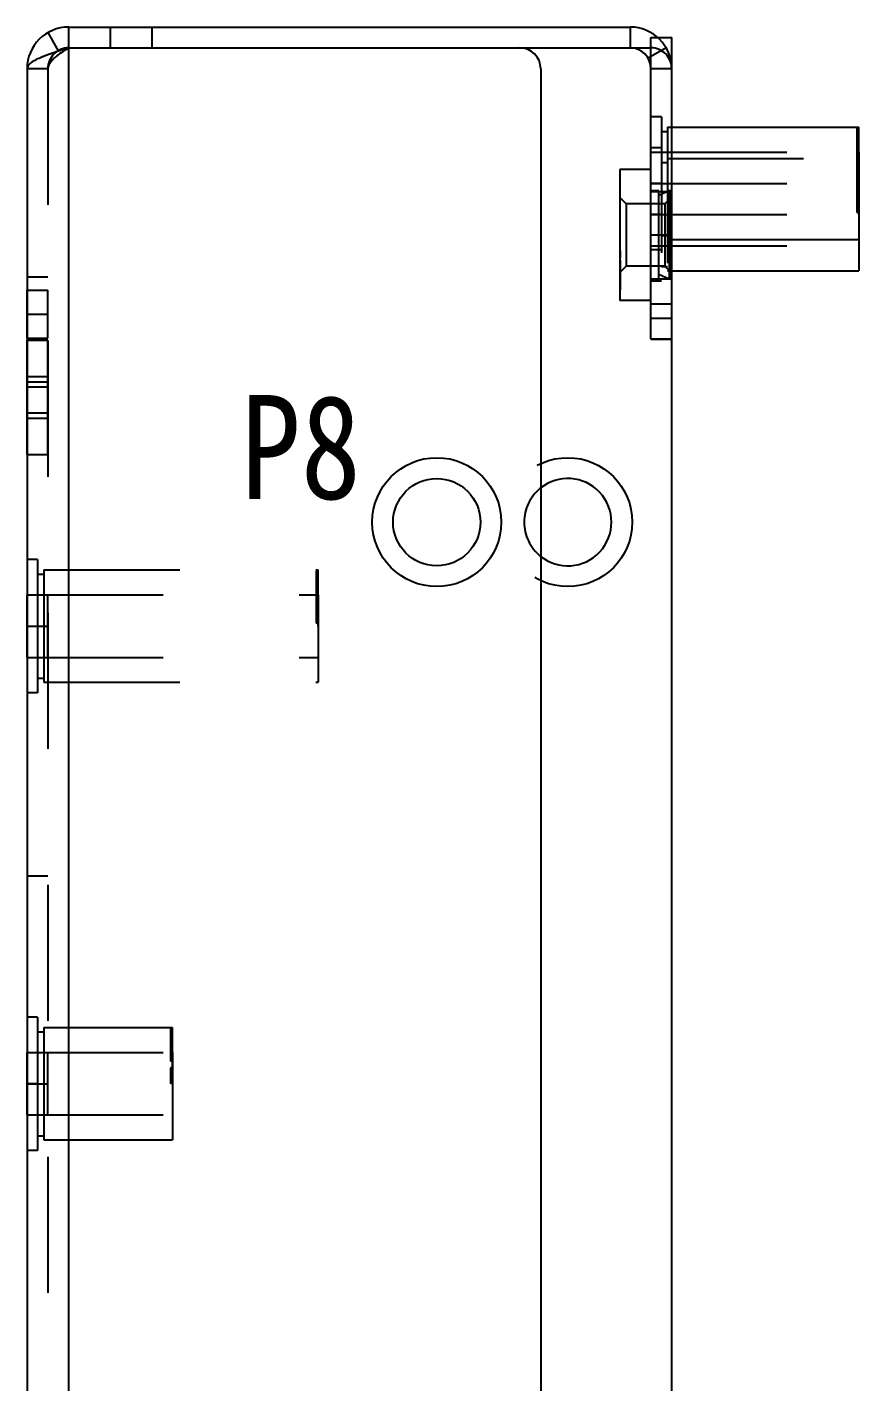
# Model space of a CAD drawing. Header units: millimetres. Extents: x 1262 to 3787, y 0 to 841.
# Drawn here: x 1875.2 to 1915.2, y 516.9 to 582 of the extents above; entities that cross this region are included whole.
import ezdxf

# ---------------------------------------------------------------- set-up
doc = ezdxf.new("R2010")
doc.units = ezdxf.units.MM
doc.header["$LTSCALE"] = 65.395
doc.linetypes.add('HIDDEN', pattern=[0.2, 0.1, -0.1])
doc.layers.get('0').update_dxf_attribs({"linetype": 'CONTINUOUS'})
doc.layers.add('02___PRT_ALL_AXES', color=7, linetype='CONTINUOUS')
doc.layers.add('DEFAULT_2', color=8, linetype='HIDDEN')
doc.styles.get("Standard").update_dxf_attribs({"font": 'txt', "width": 0.85})

msp = doc.modelspace()

# ---------------------------------------------------------------- linework, layer by layer
at = {"color": 7, "linetype": 'Continuous'}
for p, q in [((1877.189, 581.004), (1877.189, 582.004)), ((1904.189, 582.004), (1904.189, 581.004)), ((1898.889, 581.004), (1904.189, 581.004)), ((1905.921, 581.004), (1905.055, 580.504)), ((1905.474, 581.504), (1906.189, 581.504)), ((1905.189, 567.004), (1905.189, 580.004)), ((1906.189, 580.004), (1905.189, 580.004)), ((1915.089, 577.099), (1915.089, 577.047)), ((1915.089, 577.099), (1915.189, 577.099)), ((1915.189, 577.086), (1915.089, 577.086)), ((1915.189, 577.064), (1915.089, 577.064)), ((1915.189, 574.492), (1915.189, 577.192)), ((1915.089, 577.047), (1915.189, 577.047)), ((1915.089, 576.045), (1915.089, 575.941)), ((1915.089, 576.045), (1915.189, 576.045)), ((1915.089, 575.941), (1915.189, 575.941)), ((1903.689, 575.154), (1903.689, 568.854)), ((1905.189, 575.154), (1903.689, 575.154)), ((1905.189, 568.854), (1903.689, 568.854)), ((1905.189, 568.004), (1906.189, 568.004)), ((1905.189, 567.004), (1906.189, 567.004)), ((1906.189, 325.704), (1906.189, 567.004))]:
    msp.add_line(p, q, dxfattribs=at)
at = {"color": 3, "linetype": 'Continuous'}
for p, q in [((1877.189, 582.004), (1904.189, 582.004)), ((1877.189, 324.704), (1877.189, 581.004)), ((1877.189, 581.004), (1898.889, 581.004)), ((1906.189, 567.004), (1906.189, 581.504)), ((1875.189, 580.004), (1875.189, 325.704)), ((1899.889, 580.004), (1899.889, 325.704))]:
    msp.add_line(p, q, dxfattribs=at)
msp.add_circle((1894.889, 558.204), 3.1, dxfattribs=at)
at = {"color": 7, "linetype": 'Continuous'}
msp.add_circle((1894.889, 558.204), 2.1, dxfattribs=at)
at = {"color": 3, "linetype": 'Continuous'}
for centre, radius, start, end in [((1877.189, 580.004), 2, 90, 180), ((1904.189, 580.004), 2, 0, 90), ((1898.889, 580.004), 1, 0, 90)]:
    msp.add_arc(centre, radius, start, end, dxfattribs=at)
at = {"color": 7, "linetype": 'Continuous'}
for centre, radius, start, end in [((1904.189, 580.004), 1, 0, 90), ((1901.189, 558.204), 2.1, 231.05442, 128.9456)]:
    msp.add_arc(centre, radius, start, end, dxfattribs=at)
at = {"color": 3, "linetype": 'Continuous'}
msp.add_open_spline([(1877.189, 581.004), (1876.999, 580.943), (1876.809, 580.883), (1876.621, 580.82)], degree=3, dxfattribs=at)
for points, knots in [([(1875.898, 580.557), (1875.716, 580.481), (1875.444, 580.371), (1875.189, 580.115), (1875.189, 580.004)], [0, 0, 0, 0, 0.639668, 1, 1, 1, 1]), ([(1876.621, 580.82), (1876.556, 580.799), (1876.312, 580.717), (1876.071, 580.629), (1875.898, 580.557)], [0, 0, 0, 0, 0.267533, 1, 1, 1, 1])]:
    msp.add_open_spline(points, degree=3, knots=knots, dxfattribs=at)
at = {"layer": '02___PRT_ALL_AXES', "color": 8, "linetype": 'HIDDEN'}
for p, q in [((1905.989, 577.192), (1906.189, 577.192)), ((1905.189, 569.904), (1905.189, 575.992)), ((1905.189, 575.992), (1915.189, 575.992)), ((1906.189, 569.904), (1906.189, 575.99)), ((1915.189, 575.992), (1915.189, 574.492)), ((1905.989, 575.692), (1915.189, 575.692)), ((1905.189, 574.492), (1915.189, 574.492)), ((1905.189, 574.104), (1906.189, 574.104)), ((1905.189, 572.992), (1915.189, 572.992)), ((1906.189, 572.004), (1905.189, 572.004)), ((1905.189, 571.492), (1915.189, 571.492)), ((1905.989, 571.792), (1906.189, 571.792)), ((1905.189, 569.904), (1906.189, 569.904)), ((1905.989, 570.292), (1906.189, 570.292)), ((1875.189, 569.354), (1876.189, 569.354)), ((1875.189, 567.055), (1875.189, 569.352)), ((1876.189, 567.055), (1876.189, 569.352)), ((1905.189, 567.004), (1905.189, 568.704)), ((1905.189, 568.704), (1906.189, 568.704)), ((1906.189, 567.004), (1906.189, 568.704)), ((1875.189, 568.204), (1876.189, 568.204)), ((1875.189, 567.054), (1876.189, 567.054)), ((1875.189, 561.454), (1875.189, 566.954)), ((1875.189, 566.954), (1876.189, 566.954)), ((1876.189, 561.454), (1876.189, 566.954)), ((1906.189, 567.004), (1905.189, 567.004)), ((1875.189, 565.204), (1876.189, 565.204)), ((1875.189, 564.954), (1876.189, 564.954)), ((1875.189, 563.454), (1876.189, 563.454)), ((1875.189, 563.204), (1876.189, 563.204)), ((1875.189, 561.454), (1876.189, 561.454)), ((1875.989, 555.904), (1889.189, 555.904)), ((1875.189, 554.704), (1875.189, 554.702)), ((1875.189, 554.704), (1889.189, 554.704)), ((1875.189, 551.705), (1875.189, 554.702)), ((1876.189, 551.705), (1876.189, 554.702)), ((1889.189, 554.704), (1889.189, 550.504)), ((1875.189, 553.204), (1876.189, 553.204)), ((1875.189, 551.705), (1875.189, 551.704)), ((1875.189, 551.704), (1889.189, 551.704)), ((1875.989, 550.504), (1889.189, 550.504)), ((1875.989, 533.904), (1882.189, 533.904)), ((1875.189, 532.704), (1875.189, 532.702)), ((1875.189, 532.704), (1882.189, 532.704)), ((1875.189, 529.705), (1875.189, 532.702)), ((1876.189, 529.705), (1876.189, 532.702)), ((1882.189, 532.704), (1882.189, 528.504)), ((1875.189, 531.204), (1876.189, 531.204)), ((1875.189, 529.705), (1875.189, 529.704)), ((1875.189, 529.704), (1882.189, 529.704)), ((1875.989, 528.504), (1882.189, 528.504))]:
    msp.add_line(p, q, dxfattribs=at)
at = {"layer": '02___PRT_ALL_AXES', "color": 7, "linetype": 'Continuous'}
for p, q in [((1906.189, 577.192), (1915.189, 577.192)), ((1915.189, 574.492), (1915.189, 570.292)), ((1906.189, 571.792), (1915.189, 571.792)), ((1906.189, 570.292), (1915.189, 570.292))]:
    msp.add_line(p, q, dxfattribs=at)
at = {"layer": 'DEFAULT_2', "color": 8, "linetype": 'HIDDEN'}
for p, q in [((1876.189, 581.736), (1876.689, 580.87)), ((1879.189, 582.004), (1879.189, 581.004)), ((1881.189, 582.004), (1881.189, 581.004)), ((1904.189, 581.004), (1905.189, 581.004)), ((1905.189, 580.004), (1905.189, 581.504)), ((1905.189, 581.504), (1905.474, 581.504)), ((1876.621, 580.82), (1876.605, 580.815)), ((1876.189, 580.004), (1875.189, 580.004)), ((1876.189, 580.004), (1876.189, 325.704)), ((1905.689, 577.692), (1905.189, 577.692)), ((1905.689, 577.692), (1905.689, 569.792)), ((1905.989, 577.192), (1905.989, 570.292)), ((1915.089, 577.169), (1915.089, 577.099)), ((1915.089, 577.169), (1915.189, 577.169)), ((1915.089, 577.15), (1915.189, 577.15)), ((1915.189, 577.102), (1915.089, 577.102)), ((1915.089, 577.083), (1915.189, 577.083)), ((1905.689, 576.992), (1905.989, 576.992)), ((1915.089, 577.047), (1915.089, 576.045)), ((1915.089, 577.03), (1915.189, 577.03)), ((1915.189, 577.015), (1915.089, 577.015)), ((1915.189, 577.005), (1915.089, 577.005)), ((1915.189, 577.001), (1915.089, 577.001)), ((1915.189, 576.993), (1915.089, 576.993)), ((1915.189, 576.991), (1915.089, 576.991)), ((1915.189, 576.964), (1915.089, 576.964)), ((1915.189, 576.96), (1915.089, 576.96)), ((1915.189, 576.957), (1915.089, 576.957)), ((1915.189, 576.954), (1915.089, 576.954)), ((1915.189, 576.94), (1915.089, 576.94)), ((1915.189, 576.929), (1915.089, 576.929)), ((1915.089, 576.916), (1915.189, 576.916)), ((1915.189, 576.903), (1915.089, 576.903)), ((1915.189, 576.881), (1915.089, 576.881)), ((1915.189, 576.871), (1915.089, 576.871)), ((1915.089, 576.858), (1915.189, 576.858)), ((1915.189, 576.818), (1915.089, 576.818)), ((1915.189, 576.808), (1915.089, 576.808)), ((1915.189, 576.771), (1915.089, 576.771)), ((1915.189, 576.741), (1915.089, 576.741)), ((1915.189, 576.69), (1915.089, 576.69)), ((1915.189, 576.659), (1915.089, 576.659)), ((1915.189, 576.639), (1915.089, 576.639)), ((1915.189, 576.621), (1915.089, 576.621)), ((1915.189, 576.614), (1915.089, 576.614)), ((1915.189, 576.598), (1915.089, 576.598)), ((1915.189, 576.584), (1915.089, 576.584)), ((1915.189, 576.557), (1915.089, 576.557)), ((1915.189, 576.535), (1915.089, 576.535)), ((1915.189, 576.533), (1915.089, 576.533)), ((1915.189, 576.525), (1915.089, 576.525)), ((1915.189, 576.456), (1915.089, 576.456)), ((1915.189, 576.445), (1915.089, 576.445)), ((1915.189, 576.44), (1915.089, 576.44)), ((1915.189, 576.426), (1915.089, 576.426)), ((1915.189, 576.415), (1915.089, 576.415)), ((1905.689, 576.192), (1905.189, 576.192)), ((1915.189, 576.403), (1915.089, 576.403)), ((1915.189, 576.366), (1915.089, 576.366)), ((1915.189, 576.358), (1915.089, 576.358)), ((1915.189, 576.356), (1915.089, 576.356)), ((1915.189, 576.353), (1915.089, 576.353)), ((1915.189, 576.341), (1915.089, 576.341)), ((1915.189, 576.32), (1915.089, 576.32)), ((1915.189, 576.309), (1915.089, 576.309)), ((1915.189, 576.292), (1915.089, 576.292)), ((1915.189, 576.282), (1915.089, 576.282)), ((1915.189, 576.279), (1915.089, 576.279)), ((1915.189, 576.269), (1915.089, 576.269)), ((1915.189, 576.263), (1915.089, 576.263)), ((1915.189, 576.252), (1915.089, 576.252)), ((1915.189, 576.238), (1915.089, 576.238)), ((1915.189, 576.232), (1915.089, 576.232)), ((1915.189, 576.22), (1915.089, 576.22)), ((1915.189, 576.207), (1915.089, 576.207)), ((1915.189, 576.207), (1915.089, 576.207)), ((1915.189, 576.205), (1915.089, 576.205)), ((1915.189, 576.197), (1915.089, 576.197)), ((1915.189, 576.193), (1915.089, 576.193)), ((1915.189, 576.192), (1915.089, 576.192)), ((1915.189, 576.187), (1915.089, 576.187)), ((1915.189, 576.18), (1915.089, 576.18)), ((1915.189, 576.175), (1915.089, 576.175)), ((1915.189, 576.163), (1915.089, 576.163)), ((1915.189, 576.162), (1915.089, 576.162)), ((1915.189, 576.16), (1915.089, 576.16)), ((1915.189, 576.148), (1915.089, 576.148)), ((1915.189, 576.143), (1915.089, 576.143)), ((1915.189, 576.131), (1915.089, 576.131)), ((1915.189, 576.124), (1915.089, 576.124)), ((1915.189, 576.115), (1915.089, 576.115)), ((1915.189, 576.112), (1915.089, 576.112)), ((1915.189, 576.106), (1915.089, 576.106)), ((1915.189, 576.089), (1915.089, 576.089)), ((1915.189, 576.03), (1915.089, 576.03)), ((1915.189, 576.01), (1915.089, 576.01)), ((1915.189, 576.003), (1915.089, 576.003)), ((1915.189, 575.969), (1915.089, 575.969)), ((1915.189, 575.967), (1915.089, 575.967)), ((1915.189, 575.952), (1915.089, 575.952)), ((1915.089, 575.941), (1915.089, 573.867)), ((1905.689, 575.492), (1905.989, 575.492)), ((1915.189, 575.755), (1915.089, 575.755)), ((1915.089, 575.669), (1915.189, 575.669)), ((1915.189, 575.657), (1915.089, 575.657)), ((1915.089, 575.65), (1915.189, 575.65)), ((1915.189, 575.603), (1915.089, 575.603)), ((1915.089, 575.599), (1915.189, 575.599)), ((1915.189, 575.586), (1915.089, 575.586)), ((1915.089, 575.583), (1915.189, 575.583)), ((1915.189, 575.567), (1915.089, 575.567)), ((1915.189, 575.564), (1915.089, 575.564)), ((1915.089, 575.547), (1915.189, 575.547)), ((1915.089, 575.53), (1915.189, 575.53)), ((1915.189, 575.515), (1915.089, 575.515)), ((1915.189, 575.505), (1915.089, 575.505)), ((1915.189, 575.501), (1915.089, 575.501)), ((1915.189, 575.493), (1915.089, 575.493)), ((1915.189, 575.491), (1915.089, 575.491)), ((1915.189, 575.47), (1915.089, 575.47)), ((1915.189, 575.464), (1915.089, 575.464)), ((1915.189, 575.46), (1915.089, 575.46)), ((1915.189, 575.457), (1915.089, 575.457)), ((1915.189, 575.454), (1915.089, 575.454)), ((1915.189, 575.44), (1915.089, 575.44)), ((1915.189, 575.429), (1915.089, 575.429)), ((1915.089, 575.416), (1915.189, 575.416)), ((1915.189, 575.403), (1915.089, 575.403)), ((1915.189, 575.381), (1915.089, 575.381)), ((1915.189, 575.371), (1915.089, 575.371)), ((1915.189, 575.367), (1915.089, 575.367)), ((1915.189, 575.363), (1915.089, 575.363)), ((1915.189, 575.36), (1915.089, 575.36)), ((1915.089, 575.358), (1915.189, 575.358)), ((1915.189, 575.357), (1915.089, 575.357)), ((1915.189, 575.335), (1915.089, 575.335)), ((1915.189, 575.318), (1915.089, 575.318)), ((1915.189, 575.308), (1915.089, 575.308)), ((1915.189, 575.288), (1915.089, 575.288)), ((1915.189, 575.275), (1915.089, 575.275)), ((1915.189, 575.271), (1915.089, 575.271)), ((1915.189, 575.261), (1915.089, 575.261)), ((1915.189, 575.254), (1915.089, 575.254)), ((1915.189, 575.241), (1915.089, 575.241)), ((1915.189, 575.24), (1915.089, 575.24)), ((1915.189, 575.221), (1915.089, 575.221)), ((1915.189, 575.208), (1915.089, 575.208)), ((1915.189, 575.2), (1915.089, 575.2)), ((1915.189, 575.19), (1915.089, 575.19)), ((1915.189, 575.181), (1915.089, 575.181)), ((1915.189, 575.173), (1915.089, 575.173)), ((1915.189, 575.159), (1915.089, 575.159)), ((1915.189, 575.156), (1915.089, 575.156)), ((1915.189, 575.139), (1915.089, 575.139)), ((1915.189, 575.121), (1915.089, 575.121)), ((1915.189, 575.114), (1915.089, 575.114)), ((1905.689, 574.492), (1905.189, 574.492)), ((1915.189, 575.106), (1915.089, 575.106)), ((1915.189, 575.098), (1915.089, 575.098)), ((1915.189, 575.084), (1915.089, 575.084)), ((1915.189, 575.083), (1915.089, 575.083)), ((1915.189, 575.064), (1915.089, 575.064)), ((1915.189, 575.059), (1915.089, 575.059)), ((1915.189, 575.057), (1915.089, 575.057)), ((1915.189, 575.035), (1915.089, 575.035)), ((1915.189, 575.033), (1915.089, 575.033)), ((1915.189, 575.025), (1915.089, 575.025)), ((1915.189, 574.993), (1915.089, 574.993)), ((1915.189, 574.99), (1915.089, 574.99)), ((1915.189, 574.956), (1915.089, 574.956)), ((1915.189, 574.953), (1915.089, 574.953)), ((1915.189, 574.945), (1915.089, 574.945)), ((1915.189, 574.94), (1915.089, 574.94)), ((1915.189, 574.926), (1915.089, 574.926)), ((1915.189, 574.915), (1915.089, 574.915)), ((1915.189, 574.903), (1915.089, 574.903)), ((1915.189, 574.887), (1915.089, 574.887)), ((1915.189, 574.883), (1915.089, 574.883)), ((1915.189, 574.866), (1915.089, 574.866)), ((1915.189, 574.864), (1915.089, 574.864)), ((1915.189, 574.858), (1915.089, 574.858)), ((1915.189, 574.856), (1915.089, 574.856)), ((1915.189, 574.853), (1915.089, 574.853)), ((1915.189, 574.841), (1915.089, 574.841)), ((1915.189, 574.84), (1915.089, 574.84)), ((1915.189, 574.82), (1915.089, 574.82)), ((1915.189, 574.809), (1915.089, 574.809)), ((1915.189, 574.792), (1915.089, 574.792)), ((1915.189, 574.79), (1915.089, 574.79)), ((1915.189, 574.782), (1915.089, 574.782)), ((1915.189, 574.779), (1915.089, 574.779)), ((1915.189, 574.773), (1915.089, 574.773)), ((1915.189, 574.769), (1915.089, 574.769)), ((1915.189, 574.765), (1915.089, 574.765)), ((1915.189, 574.763), (1915.089, 574.763)), ((1915.189, 574.752), (1915.089, 574.752)), ((1915.189, 574.746), (1915.089, 574.746)), ((1915.189, 574.738), (1915.089, 574.738)), ((1915.189, 574.732), (1915.089, 574.732)), ((1915.189, 574.725), (1915.089, 574.725)), ((1915.189, 574.72), (1915.089, 574.72)), ((1915.189, 574.707), (1915.089, 574.707)), ((1915.189, 574.707), (1915.089, 574.707)), ((1915.189, 574.706), (1915.089, 574.706)), ((1915.189, 574.705), (1915.089, 574.705)), ((1915.189, 574.697), (1915.089, 574.697)), ((1915.189, 574.693), (1915.089, 574.693)), ((1915.189, 574.693), (1915.089, 574.693)), ((1915.189, 574.692), (1915.089, 574.692)), ((1915.189, 574.687), (1915.089, 574.687)), ((1915.189, 574.685), (1915.089, 574.685)), ((1915.189, 574.68), (1915.089, 574.68)), ((1915.189, 574.675), (1915.089, 574.675)), ((1915.189, 574.672), (1915.089, 574.672)), ((1915.189, 574.663), (1915.089, 574.663)), ((1915.189, 574.662), (1915.089, 574.662)), ((1915.189, 574.66), (1915.089, 574.66)), ((1915.189, 574.659), (1915.089, 574.659)), ((1915.189, 574.648), (1915.089, 574.648)), ((1915.189, 574.643), (1915.089, 574.643)), ((1915.189, 574.631), (1915.089, 574.631)), ((1915.189, 574.628), (1915.089, 574.628)), ((1915.189, 574.624), (1915.089, 574.624)), ((1915.189, 574.615), (1915.089, 574.615)), ((1915.189, 574.612), (1915.089, 574.612)), ((1915.189, 574.606), (1915.089, 574.606)), ((1915.189, 574.59), (1915.089, 574.59)), ((1915.189, 574.589), (1915.089, 574.589)), ((1915.189, 574.586), (1915.089, 574.586)), ((1915.189, 574.583), (1915.089, 574.583)), ((1915.089, 574.545), (1915.189, 574.545)), ((1915.189, 574.53), (1915.089, 574.53)), ((1915.189, 574.51), (1915.089, 574.51)), ((1915.189, 574.503), (1915.089, 574.503)), ((1915.189, 574.469), (1915.089, 574.469)), ((1915.189, 574.467), (1915.089, 574.467)), ((1915.189, 572.992), (1915.189, 574.492)), ((1905.569, 574.129), (1905.189, 574.129)), ((1906.059, 574.129), (1905.569, 573.903)), ((1905.569, 569.879), (1905.569, 574.129)), ((1906.059, 574.129), (1906.059, 569.879)), ((1906.159, 574.129), (1906.059, 574.129)), ((1906.159, 569.879), (1906.159, 574.129)), ((1915.189, 574.452), (1915.089, 574.452)), ((1915.089, 574.441), (1915.189, 574.441)), ((1915.189, 574.255), (1915.089, 574.255)), ((1915.189, 574.157), (1915.089, 574.157)), ((1915.189, 574.067), (1915.089, 574.067)), ((1915.189, 573.97), (1915.089, 573.97)), ((1915.189, 573.867), (1915.089, 573.867)), ((1915.089, 573.863), (1915.089, 573.083)), ((1915.189, 573.863), (1915.089, 573.863)), ((1915.189, 573.86), (1915.089, 573.86)), ((1915.189, 573.857), (1915.089, 573.857)), ((1915.189, 573.835), (1915.089, 573.835)), ((1915.189, 573.818), (1915.089, 573.818)), ((1903.989, 573.504), (1903.689, 573.804)), ((1903.989, 573.504), (1903.989, 570.504)), ((1905.859, 573.504), (1903.989, 573.504)), ((1906.159, 573.804), (1905.859, 573.504)), ((1905.859, 573.504), (1905.859, 570.504)), ((1915.189, 573.788), (1915.089, 573.788)), ((1915.189, 573.775), (1915.089, 573.775)), ((1915.189, 573.761), (1915.089, 573.761)), ((1915.189, 573.754), (1915.089, 573.754)), ((1915.189, 573.74), (1915.089, 573.74)), ((1915.189, 573.721), (1915.089, 573.721)), ((1915.189, 573.708), (1915.089, 573.708)), ((1915.189, 573.7), (1915.089, 573.7)), ((1915.189, 573.681), (1915.089, 573.681)), ((1915.189, 573.673), (1915.089, 573.673)), ((1915.189, 573.656), (1915.089, 573.656)), ((1915.189, 573.606), (1915.089, 573.606)), ((1915.189, 573.583), (1915.089, 573.583)), ((1915.189, 573.564), (1915.089, 573.564)), ((1915.189, 573.559), (1915.089, 573.559)), ((1915.189, 573.493), (1915.089, 573.493)), ((1915.189, 573.49), (1915.089, 573.49)), ((1915.189, 573.456), (1915.089, 573.456)), ((1915.189, 573.453), (1915.089, 573.453)), ((1915.189, 573.387), (1915.089, 573.387)), ((1915.189, 573.383), (1915.089, 573.383)), ((1915.189, 573.364), (1915.089, 573.364)), ((1915.189, 573.34), (1915.089, 573.34)), ((1915.189, 573.29), (1915.089, 573.29)), ((1915.189, 573.274), (1915.089, 573.274)), ((1915.189, 573.265), (1915.089, 573.265)), ((1915.189, 573.247), (1915.089, 573.247)), ((1915.189, 573.238), (1915.089, 573.238)), ((1915.189, 573.225), (1915.089, 573.225)), ((1915.189, 573.206), (1915.089, 573.206)), ((1915.189, 573.193), (1915.089, 573.193)), ((1915.189, 573.185), (1915.089, 573.185)), ((1915.189, 573.172), (1915.089, 573.172)), ((1915.189, 573.159), (1915.089, 573.159)), ((1905.689, 572.992), (1905.189, 572.992)), ((1915.189, 573.128), (1915.089, 573.128)), ((1915.189, 573.112), (1915.089, 573.112)), ((1915.189, 573.09), (1915.089, 573.09)), ((1915.189, 573.086), (1915.089, 573.086)), ((1915.189, 573.083), (1915.089, 573.083)), ((1905.689, 571.992), (1905.989, 571.992)), ((1903.709, 571.268), (1903.689, 571.268)), ((1903.689, 571.24), (1903.709, 571.24)), ((1903.709, 571.268), (1903.709, 570.917)), ((1905.689, 571.292), (1905.189, 571.292)), ((1903.709, 571.184), (1903.689, 571.184)), ((1903.709, 571.119), (1903.689, 571.119)), ((1903.709, 571.113), (1903.689, 571.113)), ((1903.689, 571.083), (1903.709, 571.083)), ((1903.709, 571.067), (1903.689, 571.067)), ((1903.689, 571.064), (1903.709, 571.064)), ((1903.709, 571.058), (1903.689, 571.058)), ((1903.709, 571.052), (1903.689, 571.052)), ((1903.709, 571.016), (1903.689, 571.016)), ((1903.689, 571.012), (1903.709, 571.012)), ((1903.709, 570.969), (1903.689, 570.969)), ((1903.709, 570.922), (1903.689, 570.922)), ((1903.689, 570.917), (1903.709, 570.917)), ((1903.709, 570.805), (1903.689, 570.805)), ((1903.709, 570.785), (1903.689, 570.785)), ((1903.709, 570.683), (1903.689, 570.683)), ((1903.709, 570.682), (1903.689, 570.682)), ((1903.709, 570.665), (1903.689, 570.665)), ((1903.709, 570.639), (1903.689, 570.639)), ((1903.709, 570.623), (1903.689, 570.623)), ((1903.709, 570.622), (1903.689, 570.622)), ((1903.709, 570.622), (1903.689, 570.622)), ((1903.709, 570.602), (1903.689, 570.602)), ((1903.709, 570.601), (1903.689, 570.601)), ((1903.709, 570.591), (1903.689, 570.591)), ((1903.709, 570.552), (1903.689, 570.552)), ((1903.709, 570.805), (1903.709, 569.375)), ((1875.189, 570.004), (1876.189, 570.004)), ((1903.709, 570.548), (1903.689, 570.548)), ((1903.709, 570.525), (1903.689, 570.525)), ((1903.709, 570.507), (1903.689, 570.507)), ((1903.989, 570.504), (1903.689, 570.204)), ((1903.709, 570.5), (1903.689, 570.5)), ((1903.709, 570.488), (1903.689, 570.488)), ((1903.709, 570.487), (1903.689, 570.487)), ((1903.709, 570.459), (1903.689, 570.459)), ((1903.709, 570.445), (1903.689, 570.445)), ((1903.709, 570.443), (1903.689, 570.443)), ((1903.709, 570.439), (1903.689, 570.439)), ((1903.689, 570.436), (1903.709, 570.436)), ((1903.709, 570.423), (1903.689, 570.423)), ((1903.709, 570.392), (1903.689, 570.392)), ((1903.709, 570.391), (1903.689, 570.391)), ((1903.689, 570.387), (1903.709, 570.387)), ((1903.709, 570.384), (1903.689, 570.384)), ((1903.709, 570.361), (1903.689, 570.361)), ((1903.709, 570.351), (1903.689, 570.351)), ((1903.709, 570.347), (1903.689, 570.347)), ((1903.709, 570.335), (1903.689, 570.335)), ((1903.689, 570.314), (1903.709, 570.314)), ((1903.709, 570.283), (1903.689, 570.283)), ((1903.709, 570.23), (1903.689, 570.23)), ((1903.709, 570.201), (1903.689, 570.201)), ((1903.709, 570.192), (1903.689, 570.192)), ((1903.709, 570.176), (1903.689, 570.176)), ((1903.709, 570.157), (1903.689, 570.157)), ((1903.689, 570.148), (1903.709, 570.148)), ((1903.709, 570.141), (1903.689, 570.141)), ((1903.689, 570.14), (1903.709, 570.14)), ((1903.689, 570.133), (1903.709, 570.133)), ((1903.709, 570.103), (1903.689, 570.103)), ((1903.709, 570.086), (1903.689, 570.086)), ((1903.709, 570.082), (1903.689, 570.082)), ((1903.709, 570.06), (1903.689, 570.06)), ((1903.709, 570.048), (1903.689, 570.048)), ((1903.709, 569.97), (1903.689, 569.97)), ((1903.709, 569.968), (1903.689, 569.968)), ((1903.709, 569.961), (1903.689, 569.961)), ((1903.709, 569.957), (1903.689, 569.957)), ((1903.709, 569.945), (1903.689, 569.945)), ((1903.709, 569.943), (1903.689, 569.943)), ((1903.709, 569.943), (1903.689, 569.943)), ((1903.689, 569.931), (1903.709, 569.931)), ((1903.709, 569.93), (1903.689, 569.93)), ((1903.689, 569.928), (1903.709, 569.928)), ((1903.689, 569.919), (1903.709, 569.919)), ((1903.709, 569.913), (1903.689, 569.913)), ((1903.709, 569.905), (1903.689, 569.905)), ((1905.859, 570.504), (1903.989, 570.504)), ((1906.059, 569.879), (1905.569, 570.104)), ((1905.689, 570.492), (1905.989, 570.492)), ((1905.859, 570.504), (1906.159, 570.204)), ((1903.709, 569.886), (1903.689, 569.886)), ((1903.709, 569.88), (1903.689, 569.88)), ((1903.709, 569.866), (1903.689, 569.866)), ((1903.709, 569.861), (1903.689, 569.861)), ((1903.709, 569.839), (1903.689, 569.839)), ((1903.709, 569.838), (1903.689, 569.838)), ((1903.709, 569.836), (1903.689, 569.836)), ((1903.709, 569.823), (1903.689, 569.823)), ((1903.689, 569.811), (1903.709, 569.811)), ((1903.709, 569.802), (1903.689, 569.802)), ((1903.709, 569.784), (1903.689, 569.784)), ((1903.709, 569.746), (1903.689, 569.746)), ((1903.709, 569.727), (1903.689, 569.727)), ((1903.709, 569.714), (1903.689, 569.714)), ((1903.709, 569.706), (1903.689, 569.706)), ((1903.709, 569.695), (1903.689, 569.695)), ((1903.709, 569.684), (1903.689, 569.684)), ((1903.709, 569.682), (1903.689, 569.682)), ((1903.689, 569.671), (1903.709, 569.671)), ((1903.709, 569.669), (1903.689, 569.669)), ((1903.709, 569.662), (1903.689, 569.662)), ((1903.689, 569.66), (1903.709, 569.66)), ((1903.689, 569.657), (1903.709, 569.657)), ((1903.709, 569.644), (1903.689, 569.644)), ((1903.709, 569.641), (1903.689, 569.641)), ((1903.709, 569.64), (1903.689, 569.64)), ((1903.709, 569.624), (1903.689, 569.624)), ((1903.709, 569.607), (1903.689, 569.607)), ((1903.709, 569.606), (1903.689, 569.606)), ((1903.709, 569.588), (1903.689, 569.588)), ((1903.709, 569.573), (1903.689, 569.573)), ((1903.709, 569.567), (1903.689, 569.567)), ((1903.689, 569.561), (1903.709, 569.561)), ((1903.709, 569.539), (1903.689, 569.539)), ((1903.709, 569.538), (1903.689, 569.538)), ((1903.709, 569.524), (1903.689, 569.524)), ((1903.709, 569.444), (1903.689, 569.444)), ((1903.709, 569.439), (1903.689, 569.439)), ((1903.709, 569.435), (1903.689, 569.435)), ((1903.709, 569.403), (1903.689, 569.403)), ((1903.689, 569.402), (1903.709, 569.402)), ((1903.709, 569.377), (1903.689, 569.377)), ((1903.689, 569.375), (1903.709, 569.375)), ((1905.569, 569.879), (1905.189, 569.879)), ((1905.689, 569.792), (1905.189, 569.792)), ((1906.159, 569.879), (1906.059, 569.879)), ((1875.189, 564.704), (1876.189, 564.704)), ((1875.689, 556.404), (1875.189, 556.404)), ((1875.689, 556.404), (1875.689, 550.004)), ((1875.689, 555.704), (1875.989, 555.704)), ((1875.989, 555.904), (1875.989, 550.504)), ((1889.089, 555.86), (1889.089, 553.351)), ((1889.089, 555.86), (1889.189, 555.86)), ((1889.189, 555.842), (1889.089, 555.842)), ((1889.089, 555.835), (1889.189, 555.835)), ((1889.189, 555.821), (1889.089, 555.821)), ((1889.089, 555.798), (1889.189, 555.798)), ((1889.189, 555.795), (1889.089, 555.795)), ((1889.189, 555.76), (1889.089, 555.76)), ((1889.089, 555.754), (1889.189, 555.754)), ((1889.189, 555.743), (1889.089, 555.743)), ((1889.189, 555.738), (1889.089, 555.738)), ((1889.189, 555.734), (1889.089, 555.734)), ((1889.189, 555.728), (1889.089, 555.728)), ((1889.189, 555.703), (1889.089, 555.703)), ((1889.189, 555.698), (1889.089, 555.698)), ((1889.189, 555.697), (1889.089, 555.697)), ((1889.089, 555.694), (1889.189, 555.694)), ((1889.189, 555.686), (1889.089, 555.686)), ((1889.189, 555.661), (1889.089, 555.661)), ((1889.189, 555.657), (1889.089, 555.657)), ((1889.189, 555.642), (1889.089, 555.642)), ((1889.189, 555.626), (1889.089, 555.626)), ((1889.189, 555.575), (1889.089, 555.575)), ((1889.189, 553.204), (1889.189, 555.904)), ((1889.189, 555.57), (1889.089, 555.57)), ((1889.089, 555.567), (1889.189, 555.567)), ((1889.189, 555.528), (1889.089, 555.528)), ((1889.189, 555.503), (1889.089, 555.503)), ((1889.189, 555.446), (1889.089, 555.446)), ((1889.189, 555.42), (1889.089, 555.42)), ((1889.189, 555.378), (1889.089, 555.378)), ((1889.189, 555.373), (1889.089, 555.373)), ((1889.189, 555.357), (1889.089, 555.357)), ((1889.189, 555.347), (1889.089, 555.347)), ((1889.189, 555.343), (1889.089, 555.343)), ((1889.189, 555.295), (1889.089, 555.295)), ((1889.189, 555.291), (1889.089, 555.291)), ((1889.189, 555.275), (1889.089, 555.275)), ((1889.189, 555.275), (1889.089, 555.275)), ((1889.189, 555.203), (1889.089, 555.203)), ((1889.189, 555.193), (1889.089, 555.193)), ((1889.189, 555.165), (1889.089, 555.165)), ((1889.189, 555.152), (1889.089, 555.152)), ((1889.189, 555.14), (1889.089, 555.14)), ((1889.189, 555.135), (1889.089, 555.135)), ((1889.189, 555.131), (1889.089, 555.131)), ((1889.189, 555.124), (1889.089, 555.124)), ((1889.189, 555.121), (1889.089, 555.121)), ((1889.189, 555.104), (1889.089, 555.104)), ((1889.189, 555.078), (1889.089, 555.078)), ((1889.189, 555.078), (1889.089, 555.078)), ((1889.189, 555.068), (1889.089, 555.068)), ((1889.189, 555.059), (1889.089, 555.059)), ((1889.189, 555.033), (1889.089, 555.033)), ((1889.189, 555.018), (1889.089, 555.018)), ((1889.189, 555.011), (1889.089, 555.011)), ((1889.189, 554.992), (1889.089, 554.992)), ((1889.189, 554.987), (1889.089, 554.987)), ((1889.189, 554.98), (1889.089, 554.98)), ((1889.189, 554.975), (1889.089, 554.975)), ((1889.189, 554.97), (1889.089, 554.97)), ((1889.189, 554.966), (1889.089, 554.966)), ((1889.189, 554.965), (1889.089, 554.965)), ((1889.189, 554.961), (1889.089, 554.961)), ((1889.189, 554.953), (1889.089, 554.953)), ((1889.189, 554.951), (1889.089, 554.951)), ((1889.189, 554.945), (1889.089, 554.945)), ((1889.189, 554.94), (1889.089, 554.94)), ((1889.189, 554.93), (1889.089, 554.93)), ((1889.189, 554.928), (1889.089, 554.928)), ((1889.189, 554.92), (1889.089, 554.92)), ((1889.189, 554.915), (1889.089, 554.915)), ((1889.189, 554.913), (1889.089, 554.913)), ((1889.189, 554.903), (1889.089, 554.903)), ((1889.189, 554.9), (1889.089, 554.9)), ((1889.189, 554.894), (1889.089, 554.894)), ((1889.089, 554.863), (1889.189, 554.863)), ((1889.189, 554.857), (1889.089, 554.857)), ((1889.189, 554.856), (1889.089, 554.856)), ((1889.189, 554.853), (1889.089, 554.853)), ((1889.189, 554.847), (1889.089, 554.847)), ((1889.189, 554.832), (1889.089, 554.832)), ((1889.189, 554.803), (1889.089, 554.803)), ((1889.189, 554.777), (1889.089, 554.777)), ((1889.089, 554.762), (1889.189, 554.762)), ((1889.189, 554.75), (1889.089, 554.75)), ((1889.189, 554.746), (1889.089, 554.746)), ((1889.189, 554.68), (1889.089, 554.68)), ((1889.189, 554.613), (1889.089, 554.613)), ((1889.189, 554.543), (1889.089, 554.543)), ((1889.189, 554.438), (1889.089, 554.438)), ((1889.189, 554.353), (1889.089, 554.353)), ((1889.189, 554.248), (1889.089, 554.248)), ((1889.189, 554.191), (1889.089, 554.191)), ((1889.189, 554.16), (1889.089, 554.16)), ((1889.189, 554.15), (1889.089, 554.15)), ((1889.189, 554.018), (1889.089, 554.018)), ((1889.089, 553.778), (1889.189, 553.778)), ((1889.189, 553.706), (1889.089, 553.706)), ((1889.189, 553.675), (1889.089, 553.675)), ((1889.089, 553.655), (1889.189, 553.655)), ((1875.189, 553.204), (1876.189, 553.204)), ((1889.189, 553.584), (1889.089, 553.584)), ((1889.189, 553.577), (1889.089, 553.577)), ((1889.189, 553.553), (1889.089, 553.553)), ((1889.189, 553.535), (1889.089, 553.535)), ((1889.189, 553.414), (1889.089, 553.414)), ((1889.189, 553.382), (1889.089, 553.382)), ((1889.189, 553.351), (1889.089, 553.351)), ((1875.689, 550.704), (1875.989, 550.704)), ((1875.689, 550.004), (1875.189, 550.004)), ((1875.189, 541.204), (1876.189, 541.204)), ((1875.689, 534.404), (1875.189, 534.404)), ((1875.689, 534.404), (1875.689, 528.004)), ((1875.689, 533.704), (1875.989, 533.704)), ((1875.989, 533.904), (1875.989, 528.504)), ((1882.089, 533.901), (1882.089, 532.287)), ((1882.089, 533.901), (1882.189, 533.901)), ((1882.089, 533.897), (1882.189, 533.897)), ((1882.089, 533.889), (1882.189, 533.889)), ((1882.089, 533.886), (1882.189, 533.886)), ((1882.089, 533.844), (1882.189, 533.844)), ((1882.089, 533.814), (1882.189, 533.814)), ((1882.189, 533.791), (1882.089, 533.791)), ((1882.189, 533.592), (1882.089, 533.592)), ((1882.189, 533.587), (1882.089, 533.587)), ((1882.189, 533.585), (1882.089, 533.585)), ((1882.089, 533.562), (1882.189, 533.562)), ((1882.189, 533.554), (1882.089, 533.554)), ((1882.189, 533.51), (1882.089, 533.51)), ((1882.189, 533.497), (1882.089, 533.497)), ((1882.189, 533.494), (1882.089, 533.494)), ((1882.189, 533.482), (1882.089, 533.482)), ((1882.089, 533.47), (1882.189, 533.47)), ((1882.189, 533.458), (1882.089, 533.458)), ((1882.189, 533.456), (1882.089, 533.456)), ((1882.189, 531.204), (1882.189, 533.904)), ((1882.189, 533.413), (1882.089, 533.413)), ((1882.189, 533.394), (1882.089, 533.394)), ((1882.189, 533.334), (1882.089, 533.334)), ((1882.189, 533.322), (1882.089, 533.322)), ((1882.189, 533.282), (1882.089, 533.282)), ((1882.189, 533.265), (1882.089, 533.265)), ((1882.189, 533.225), (1882.089, 533.225)), ((1882.189, 533.189), (1882.089, 533.189)), ((1882.189, 533.177), (1882.089, 533.177)), ((1882.189, 533.138), (1882.089, 533.138)), ((1882.189, 533.138), (1882.089, 533.138)), ((1882.189, 533.124), (1882.089, 533.124)), ((1882.189, 533.104), (1882.089, 533.104)), ((1882.189, 533.095), (1882.089, 533.095)), ((1882.189, 533.085), (1882.089, 533.085)), ((1882.189, 533.065), (1882.089, 533.065)), ((1882.189, 533.053), (1882.089, 533.053)), ((1882.189, 533.051), (1882.089, 533.051)), ((1882.189, 533.049), (1882.089, 533.049)), ((1882.189, 533.044), (1882.089, 533.044)), ((1882.189, 533.022), (1882.089, 533.022)), ((1882.189, 532.99), (1882.089, 532.99)), ((1882.189, 532.989), (1882.089, 532.989)), ((1882.189, 532.972), (1882.089, 532.972)), ((1882.189, 532.96), (1882.089, 532.96)), ((1882.189, 532.955), (1882.089, 532.955)), ((1882.189, 532.935), (1882.089, 532.935)), ((1882.189, 532.922), (1882.089, 532.922)), ((1882.189, 532.921), (1882.089, 532.921)), ((1882.189, 532.914), (1882.089, 532.914)), ((1882.189, 532.877), (1882.089, 532.877)), ((1882.189, 532.875), (1882.089, 532.875)), ((1882.189, 532.864), (1882.089, 532.864)), ((1882.189, 532.863), (1882.089, 532.863)), ((1882.189, 532.845), (1882.089, 532.845)), ((1882.189, 532.844), (1882.089, 532.844)), ((1882.189, 532.799), (1882.089, 532.799)), ((1882.189, 532.773), (1882.089, 532.773)), ((1882.189, 532.769), (1882.089, 532.769)), ((1882.189, 532.765), (1882.089, 532.765)), ((1882.189, 532.732), (1882.089, 532.732)), ((1882.189, 532.73), (1882.089, 532.73)), ((1882.189, 532.715), (1882.089, 532.715)), ((1882.189, 532.699), (1882.089, 532.699)), ((1882.189, 532.695), (1882.089, 532.695)), ((1882.189, 532.679), (1882.089, 532.679)), ((1882.189, 532.672), (1882.089, 532.672)), ((1882.189, 532.671), (1882.089, 532.671)), ((1882.189, 532.667), (1882.089, 532.667)), ((1882.189, 532.65), (1882.089, 532.65)), ((1882.189, 532.616), (1882.089, 532.616)), ((1882.189, 532.606), (1882.089, 532.606)), ((1882.189, 532.593), (1882.089, 532.593)), ((1882.189, 532.586), (1882.089, 532.586)), ((1882.189, 532.572), (1882.089, 532.572)), ((1882.189, 532.525), (1882.089, 532.525)), ((1882.189, 532.521), (1882.089, 532.521)), ((1882.189, 532.496), (1882.089, 532.496)), ((1882.189, 532.487), (1882.089, 532.487)), ((1882.189, 532.472), (1882.089, 532.472)), ((1882.189, 532.462), (1882.089, 532.462)), ((1882.189, 532.438), (1882.089, 532.438)), ((1882.189, 532.433), (1882.089, 532.433)), ((1882.189, 532.386), (1882.089, 532.386)), ((1882.189, 532.352), (1882.089, 532.352)), ((1882.189, 532.291), (1882.089, 532.291)), ((1882.189, 532.287), (1882.089, 532.287)), ((1882.089, 531.965), (1882.089, 531.21)), ((1882.189, 531.965), (1882.089, 531.965)), ((1882.089, 531.954), (1882.189, 531.954)), ((1882.189, 531.941), (1882.089, 531.941)), ((1882.089, 531.835), (1882.189, 531.835)), ((1875.689, 531.204), (1875.189, 531.204)), ((1882.189, 531.355), (1882.089, 531.355)), ((1882.189, 531.233), (1882.089, 531.233)), ((1882.189, 531.21), (1882.089, 531.21)), ((1875.689, 528.704), (1875.989, 528.704)), ((1875.689, 528.004), (1875.189, 528.004))]:
    msp.add_line(p, q, dxfattribs=at)
msp.add_circle((1901.189, 558.204), 3.1, dxfattribs=at)
for centre, radius, start, end in [((1877.189, 580.004), 1, 90, 180), ((1905.189, 580.004), 1, 0, 90), ((1901.189, 558.204), 2.1, 128.9456, 231.05442)]:
    msp.add_arc(centre, radius, start, end, dxfattribs=at)
for points, knots in [([(1877.189, 581.004), (1876.945, 580.849), (1876.546, 580.617), (1876.189, 580.197), (1876.189, 580.004)], [0, 0, 0, 0, 0.599051, 1, 1, 1, 1]), ([(1877.189, 581.004), (1877.102, 580.948), (1876.797, 580.752), (1876.485, 580.543), (1876.323, 580.337)], [0, 0, 0, 0, 0.281269, 1, 1, 1, 1]), ([(1876.323, 580.337), (1876.302, 580.31), (1876.232, 580.212), (1876.189, 580.091), (1876.189, 580.004)], [0, 0, 0, 0, 0.279478, 1, 1, 1, 1])]:
    msp.add_open_spline(points, degree=3, knots=knots, dxfattribs=at)
for points in [[(1876.189, 580.67), (1876.091, 580.634), (1875.994, 580.597), (1875.898, 580.557)], [(1876.605, 580.815), (1876.465, 580.769), (1876.326, 580.721), (1876.189, 580.67)]]:
    msp.add_open_spline(points, degree=3, dxfattribs=at)

# ---------------------------------------------------------------- texts
at = {"color": 2, "linetype": 'Continuous', "insert": (1885.458, 564.319), "char_height": 5, "width": 8.5, "attachment_point": 1, "line_spacing_factor": 0.9}
msp.add_mtext('P8', dxfattribs=at)

doc.saveas('drawing.dxf')
